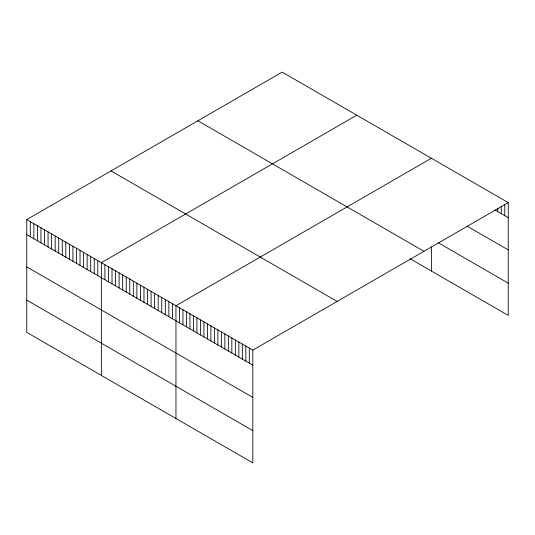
<?xml version="1.0" encoding="UTF-8"?>
<svg xmlns="http://www.w3.org/2000/svg" width="535" height="535" viewBox="0 0 535 535"><rect width="100%" height="100%" fill="white"/><g stroke="black" fill="none" stroke-linecap="round" stroke-linejoin="round"><path stroke-width="0.8" d="M26.75 219.591L252.814 350.104L252.814 462.882L26.75 332.369L26.75 219.591L282.186 72.118L508.25 202.631L508.25 315.409L410.071 258.726M356.785 115.186L101.349 262.658L101.349 375.436M431.391 158.253L175.955 305.732L175.955 418.51M252.814 350.104L508.25 202.631M494.975 210.008L508.25 217.678M467.022 226.124L508.25 249.925M438.372 242.816L508.25 283.155M197.89 120.783L423.954 251.296M111.046 170.926L337.11 301.439M26.75 234.631L252.814 365.151M26.75 266.885L252.814 397.405M26.75 300.115L252.814 430.635M504.759 204.791L504.759 215.659M501.262 206.122L501.262 213.639M497.771 208.282L497.771 211.626M431.391 246.842L431.391 271.038M249.323 348.091L249.323 363.131M245.826 346.071L245.826 361.118M242.335 344.052L242.335 359.099M238.837 342.039L238.837 357.079M235.346 340.019L235.346 355.066M231.849 338.006L231.849 353.046M228.358 335.987L228.358 351.027M224.867 333.967L224.867 349.014M221.37 331.954L221.37 346.994M217.879 329.935L217.879 344.981M214.381 327.922L214.381 342.962M210.89 325.902L210.89 340.942M207.399 323.882L207.399 338.929M203.902 321.869L203.902 336.91M200.411 319.85L200.411 334.897M196.913 317.83L196.913 332.877M193.423 315.817L193.423 330.857M189.925 313.798L189.925 328.844M186.434 311.785L186.434 326.825M182.943 309.765L182.943 324.805M179.446 307.745L179.446 322.792M172.397 303.679L172.397 318.72M168.846 301.626L168.846 316.673M165.295 299.58L165.295 314.62M161.744 297.527L161.744 312.567M158.193 295.474L158.193 310.521M154.635 293.427L154.635 308.468M151.084 291.374L151.084 306.415M147.533 289.321L147.533 304.368M143.982 287.275L143.982 302.315M140.431 285.222L140.431 300.262M136.873 283.169L136.873 298.216M133.322 281.116L133.322 296.163M129.771 279.069L129.771 294.11M126.22 277.016L126.22 292.063M122.669 274.963L122.669 290.01M119.111 272.917L119.111 287.957M115.56 270.864L115.56 285.904M112.009 268.811L112.009 283.858M108.458 266.764L108.458 281.805M104.907 264.711L104.907 279.751M97.798 260.612L97.798 275.652M94.247 258.559L94.247 273.599M90.696 256.506L90.696 271.553M87.145 254.453L87.145 269.5M83.587 252.406L83.587 267.447M80.036 250.353L80.036 265.4M76.485 248.3L76.485 263.347M72.934 246.254L72.934 261.294M69.376 244.201L69.376 259.241M65.825 242.148L65.825 257.195M62.274 240.101L62.274 255.141M58.723 238.048L58.723 253.088M55.172 235.995L55.172 251.042M51.614 233.949L51.614 248.989M48.063 231.896L48.063 246.936M44.512 229.843L44.512 244.89M40.961 227.796L40.961 242.837M37.41 225.743L37.41 240.783M33.852 223.69L33.852 238.737M30.301 221.637L30.301 236.684"/></g></svg>
